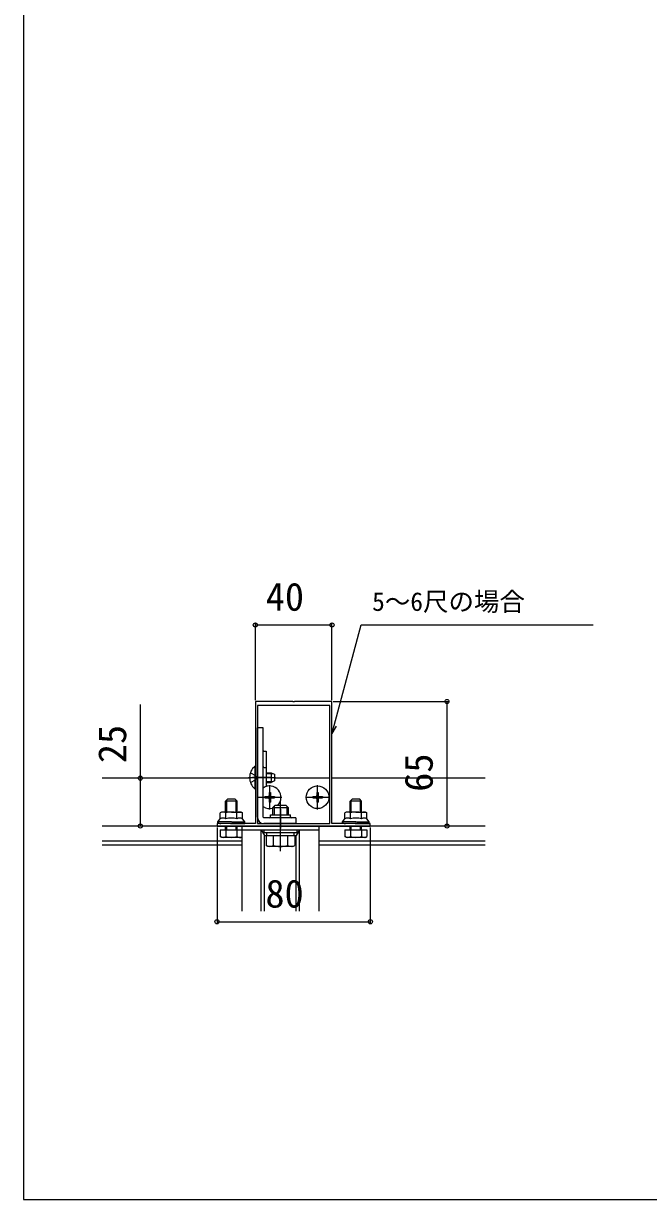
# Model space of a CAD drawing. Units: millimetres, scale not verified. Extents: x -875 to 875, y -1304 to 1296.
# Drawn here: x -875 to -549, y -1304 to -690 of the extents above; entities that cross this region are included whole.
import ezdxf
from ezdxf.enums import TextEntityAlignment as Align

# ---------------------------------------------------------------- set-up
doc = ezdxf.new("R2010")
doc.units = ezdxf.units.MM
doc.header["$LTSCALE"] = 8
for name, color, linetype in [('0-2_YKK_11', 7, 'Continuous'), ('0-4_YKK_12', 2, 'Continuous'), ('0-5_YKK_13', 4, 'Continuous'), ('0-6_YKK_D', 6, 'Continuous'), ('0-7_YKK_ZWAK', 7, 'Continuous')]:
    doc.layers.add(name, color=color, linetype=linetype)
doc.styles.add('ＭＳ ゴシック', font='')
doc.styles.get('ＭＳ ゴシック').set_extended_font_data('MS Gothic')

msp = doc.modelspace()

# ---------------------------------------------------------------- linework, layer by layer
at = {"layer": '0-2_YKK_11'}
for points in [[(-774, -1108.9), (-694, -1108.9), (-694, -1107.6), (-701.042, -1107.6), (-701.225, -1107.72), (-701.775, -1107.72), (-701.958, -1107.6), (-714, -1107.6), (-714, -1043.9), (-733.542, -1043.9), (-733.725, -1044.02), (-734.275, -1044.02), (-734.458, -1043.9), (-754, -1043.9), (-754, -1107.6), (-766.042, -1107.6), (-766.225, -1107.72), (-766.775, -1107.72), (-766.958, -1107.6), (-774, -1107.6)], [(-715.1, -1107.6), (-715.1, -1045.9), (-752.9, -1045.9), (-752.9, -1107.6)]]:
    msp.add_lwpolyline(points, close=True, dxfattribs=at)
at = {"layer": '0-4_YKK_12'}
for p, q in [((-756.994, -1083.9), (-834, -1083.9)), ((-715.1, -1083.9), (-744, -1083.9)), ((-634, -1083.9), (-714, -1083.9)), ((-634, -1108.9), (-834, -1108.9)), ((-760.9, -1116.9), (-834, -1116.9)), ((-634, -1116.9), (-720.9, -1116.9)), ((-760.9, -1118.9), (-834, -1118.9)), ((-634, -1118.9), (-720.9, -1118.9))]:
    msp.add_line(p, q, dxfattribs=at)
at = {"layer": '0-5_YKK_13'}
for p, q in [((-752.9, -1104.3), (-752.9, -1057.6)), ((-749.9, -1057.6), (-752.9, -1057.6)), ((-749.9, -1104.3), (-749.9, -1057.6)), ((-754.248, -1077.7), (-754, -1077.7)), ((-754.248, -1077.7), (-754.248, -1089.5)), ((-754, -1089.5), (-754, -1077.7)), ((-749.4, -1078.4), (-748.4, -1078.4)), ((-748.4, -1078.4), (-748.4, -1088.314)), ((-757.5, -1083.6), (-743.5, -1083.6)), ((-756.583, -1081.1), (-753.865, -1082.455)), ((-756.583, -1086.1), (-753.865, -1084.745)), ((-745.579, -1083.6), (-755.493, -1083.6)), ((-753.256, -1083.6), (-753.865, -1082.455)), ((-753.256, -1083.6), (-753.865, -1084.745)), ((-748.4, -1081.1), (-745.7, -1081.1)), ((-748.4, -1081.533), (-744.78, -1081.533)), ((-748.4, -1085.667), (-744.78, -1085.667)), ((-748.4, -1086.1), (-745.7, -1086.1)), ((-745.7, -1081.1), (-744, -1081.9)), ((-745.7, -1081.1), (-745.7, -1086.1)), ((-744, -1085.3), (-745.7, -1086.1)), ((-744, -1081.9), (-744, -1085.3)), ((-754.248, -1089.5), (-754, -1089.5)), ((-746.85, -1091.4), (-746.15, -1091.4)), ((-746.85, -1091.4), (-746.85, -1093.05)), ((-746.5, -1100.2), (-746.5, -1087.6)), ((-746.15, -1091.4), (-746.15, -1093.05)), ((-721.85, -1091.4), (-721.15, -1091.4)), ((-721.85, -1091.4), (-721.85, -1093.05)), ((-721.5, -1100.2), (-721.5, -1087.6)), ((-721.15, -1091.4), (-721.15, -1093.05)), ((-763.5, -1095.9), (-769.5, -1095.9)), ((-768.96, -1101.6), (-768.96, -1095.36)), ((-764.04, -1101.6), (-764.04, -1095.36)), ((-752.8, -1093.9), (-740.2, -1093.9)), ((-749, -1093.55), (-749, -1094.25)), ((-749, -1093.55), (-747.35, -1093.55)), ((-749, -1094.25), (-747.35, -1094.25)), ((-746.85, -1094.75), (-746.85, -1096.4)), ((-746.85, -1096.4), (-746.15, -1096.4)), ((-746.15, -1094.75), (-746.15, -1096.4)), ((-745.65, -1093.55), (-744, -1093.55)), ((-745.65, -1094.25), (-744, -1094.25)), ((-743.7, -1098.1), (-744.9, -1099.3)), ((-744.252, -1098.652), (-744.252, -1103.1)), ((-744, -1093.55), (-744, -1094.25)), ((-743.7, -1098.1), (-738.1, -1098.1)), ((-740.9, -1122.1), (-740.9, -1095.6)), ((-738.1, -1098.1), (-736.9, -1099.3)), ((-737.548, -1098.652), (-737.548, -1103.1)), ((-727.8, -1093.9), (-715.2, -1093.9)), ((-724, -1093.55), (-724, -1094.25)), ((-724, -1093.55), (-722.35, -1093.55)), ((-724, -1094.25), (-722.35, -1094.25)), ((-721.85, -1094.75), (-721.85, -1096.4)), ((-721.85, -1096.4), (-721.15, -1096.4)), ((-721.15, -1094.75), (-721.15, -1096.4)), ((-720.65, -1093.55), (-719, -1093.55)), ((-720.65, -1094.25), (-719, -1094.25)), ((-719, -1093.55), (-719, -1094.25)), ((-698.5, -1095.9), (-704.5, -1095.9)), ((-703.96, -1101.6), (-703.96, -1095.36)), ((-699.04, -1101.6), (-699.04, -1095.36)), ((-771.5, -1101.6), (-772.274, -1102.047)), ((-772.274, -1105.2), (-772.274, -1102.047)), ((-766.5, -1101.6), (-771.5, -1101.6)), ((-769.387, -1105.2), (-769.387, -1102.047)), ((-766.5, -1101.6), (-761.5, -1101.6)), ((-763.613, -1105.2), (-763.613, -1102.047)), ((-761.5, -1101.6), (-760.726, -1102.047)), ((-760.726, -1105.2), (-760.726, -1102.047)), ((-732.9, -1104.6), (-749.6, -1104.6)), ((-746.1, -1103.1), (-735.7, -1103.1)), ((-746.1, -1104.1), (-746.1, -1103.1)), ((-744.9, -1103.1), (-744.9, -1099.3)), ((-744.9, -1099.3), (-736.9, -1099.3)), ((-740.9, -1100.058), (-740.9, -1110.268)), ((-736.9, -1099.3), (-736.9, -1103.1)), ((-735.7, -1104.1), (-735.7, -1103.1)), ((-706.5, -1101.6), (-707.274, -1102.047)), ((-707.274, -1105.2), (-707.274, -1102.047)), ((-701.5, -1101.6), (-706.5, -1101.6)), ((-704.387, -1105.2), (-704.387, -1102.047)), ((-701.5, -1101.6), (-696.5, -1101.6)), ((-698.613, -1105.2), (-698.613, -1102.047)), ((-696.5, -1101.6), (-695.726, -1102.047)), ((-695.726, -1105.2), (-695.726, -1102.047)), ((-773.5, -1107.6), (-773.5, -1106.8)), ((-766.5, -1107.6), (-773.5, -1107.6)), ((-772.274, -1110.9), (-760.726, -1110.9)), ((-772.274, -1110.9), (-772.274, -1114.453)), ((-769.5, -1110.9), (-769.5, -1108.9)), ((-769.387, -1110.9), (-769.387, -1114.453)), ((-768.96, -1110.9), (-768.96, -1108.9)), ((-766.5, -1107.6), (-759.5, -1107.6)), ((-764.04, -1110.9), (-764.04, -1108.9)), ((-763.613, -1110.9), (-763.613, -1114.453)), ((-763.5, -1110.9), (-763.5, -1108.9)), ((-760.9, -1110.9), (-720.9, -1110.9)), ((-759.5, -1107.6), (-759.5, -1106.8)), ((-750.9, -1110.9), (-749.168, -1113.9)), ((-750.9, -1153.346), (-750.9, -1110.9)), ((-730.9, -1110.9), (-732.632, -1113.9)), ((-730.9, -1153.346), (-730.9, -1110.9)), ((-720.9, -1108.9), (-720.9, -1153.346)), ((-708.5, -1107.6), (-708.5, -1106.8)), ((-701.5, -1107.6), (-708.5, -1107.6)), ((-707.274, -1110.9), (-707.274, -1114.453)), ((-704.5, -1110.9), (-704.5, -1108.9)), ((-704.387, -1110.9), (-704.387, -1114.453)), ((-703.96, -1110.9), (-703.96, -1108.9)), ((-701.5, -1107.6), (-694.5, -1107.6)), ((-699.04, -1110.9), (-699.04, -1108.9)), ((-698.613, -1110.9), (-698.613, -1114.453)), ((-698.5, -1110.9), (-698.5, -1108.9)), ((-694.5, -1107.6), (-694.5, -1106.8)), ((-771.5, -1114.9), (-772.274, -1114.453)), ((-761.5, -1114.9), (-771.5, -1114.9)), ((-761.5, -1114.9), (-760.9, -1114.554)), ((-749.168, -1153.346), (-749.168, -1113.9)), ((-749.168, -1113.9), (-747.95, -1113.9)), ((-748.406, -1114.1), (-748.406, -1119.019)), ((-733.394, -1114.1), (-748.406, -1114.1)), ((-747.95, -1114.1), (-747.95, -1112.5)), ((-736.9, -1114.1), (-744.9, -1114.1)), ((-744.653, -1114.1), (-744.653, -1119.019)), ((-737.147, -1114.1), (-737.147, -1119.019)), ((-733.85, -1112.5), (-733.85, -1114.1)), ((-733.85, -1113.9), (-732.632, -1113.9)), ((-733.394, -1114.1), (-733.394, -1119.019)), ((-732.632, -1153.346), (-732.632, -1113.9)), ((-706.5, -1114.9), (-707.274, -1114.453)), ((-696.5, -1114.9), (-706.5, -1114.9)), ((-696.5, -1114.9), (-695.726, -1114.453)), ((-747.4, -1119.6), (-748.406, -1119.019)), ((-734.4, -1119.6), (-747.4, -1119.6)), ((-734.4, -1119.6), (-733.394, -1119.019))]:
    msp.add_line(p, q, dxfattribs=at)
for points in [[(-749.4, -1069.9), (-748.4, -1069.9), (-748.4, -1078.4)], [(-769.5, -1101.6), (-769.5, -1095.9), (-768.5, -1094.9)], [(-763.5, -1101.6), (-763.5, -1095.9), (-764.5, -1094.9), (-768.5, -1094.9)], [(-704.5, -1101.6), (-704.5, -1095.9), (-703.5, -1094.9)], [(-698.5, -1101.6), (-698.5, -1095.9), (-699.5, -1094.9), (-703.5, -1094.9)], [(-766.5, -1106.8), (-773.5, -1106.8), (-772.274, -1105.2)], [(-766.5, -1106.8), (-759.5, -1106.8), (-760.726, -1105.2)], [(-732.9, -1104.6), (-732.9, -1107.6), (-749.6, -1107.6)], [(-701.5, -1106.8), (-708.5, -1106.8), (-707.274, -1105.2)], [(-701.5, -1106.8), (-694.5, -1106.8), (-695.726, -1105.2)], [(-760.9, -1153.346), (-760.9, -1108.9), (-720.9, -1108.9)], [(-707.274, -1110.9), (-695.726, -1110.9), (-695.726, -1114.453)]]:
    msp.add_lwpolyline(points, dxfattribs=at)
msp.add_lwpolyline([(-749.4, -1110.9), (-732.4, -1110.9), (-732.4, -1112.5), (-749.4, -1112.5)], close=True, dxfattribs=at)
msp.add_circle((-721.5, -1093.9), 5.9, dxfattribs=at)
for centre, radius, start, end in [((-749.4, -1069.4), 0.5, 180, 270), ((-749.3, -1083.6), 7.7, 129.98312, 230.01688), ((-749.4, -1077.9), 0.5, 180, 270), ((-746.5, -1093.9), 5.9, 314.61128, 125.1887), ((-749.4, -1089.3), 0.5, 98.85027, 145.60879), ((-746.5, -1093.9), 5.9, 234.8113, 285.73488), ((-747.35, -1093.05), 0.5, 270, 0), ((-747.35, -1094.75), 0.5, 0, 90), ((-745.65, -1093.05), 0.5, 180, 270), ((-745.65, -1094.75), 0.5, 90, 180), ((-722.35, -1093.05), 0.5, 270, 0), ((-722.35, -1094.75), 0.5, 0, 90), ((-720.65, -1093.05), 0.5, 180, 270), ((-720.65, -1094.75), 0.5, 90, 180), ((-770.83, -1104.156), 2.556, 55.61575, 124.38425), ((-770.83, -1107.309), 2.556, 55.61575, 124.38425), ((-766.5, -1111.153), 9.553, 90, 107.58795), ((-766.5, -1114.307), 9.553, 90, 107.58795), ((-766.5, -1111.153), 9.553, 72.41205, 90), ((-766.5, -1114.307), 9.553, 72.41205, 90), ((-762.17, -1104.156), 2.556, 55.61575, 124.38425), ((-762.17, -1107.309), 2.556, 55.61575, 124.38425), ((-749.6, -1104.3), 3.3, 180, 270), ((-749.6, -1104.3), 0.3, 180, 270), ((-746.6, -1104.1), 0.5, 270, 0), ((-735.2, -1104.1), 0.5, 180, 270), ((-705.83, -1104.156), 2.556, 55.61575, 124.38425), ((-705.83, -1107.309), 2.556, 55.61575, 124.38425), ((-701.5, -1111.153), 9.553, 90, 107.58795), ((-701.5, -1114.307), 9.553, 90, 107.58795), ((-701.5, -1111.153), 9.553, 72.41205, 90), ((-701.5, -1114.307), 9.553, 72.41205, 90), ((-697.17, -1104.156), 2.556, 55.61575, 124.38425), ((-697.17, -1107.309), 2.556, 55.61575, 124.38425), ((-770.83, -1112.344), 2.556, 235.61575, 304.38425), ((-766.5, -1105.347), 9.553, 252.41205, 287.58795), ((-762.17, -1112.344), 2.556, 235.61575, 299.79213), ((-705.83, -1112.344), 2.556, 235.61575, 304.38425), ((-701.5, -1105.347), 9.553, 252.41205, 287.58795), ((-697.17, -1112.344), 2.556, 235.61575, 304.38425), ((-746.529, -1116.277), 3.323, 235.61575, 304.38425), ((-740.9, -1107.181), 12.419, 252.41205, 287.58795), ((-735.271, -1116.277), 3.323, 235.61575, 304.38425)]:
    msp.add_arc(centre, radius, start, end, dxfattribs=at)
for centre, start_param, end_param in [((-772, -1106.8), 3.1415927, 4.712389), ((-761, -1106.8), 4.712389, 6.2831853), ((-707, -1106.8), 3.1415927, 4.712389), ((-696, -1106.8), 4.712389, 6.2831853)]:
    msp.add_ellipse(centre, major_axis=(1.5, 0), ratio=0.533333, start_param=start_param, end_param=end_param, dxfattribs=at)
at = {"layer": '0-6_YKK_D'}
for p, q in [((-754, -1043.2), (-754, -1002.9)), ((-754, -1003.9), (-714, -1003.9)), ((-714, -1043.2), (-714, -1002.9)), ((-713.3, -1043.9), (-653, -1043.9)), ((-654, -1043.9), (-654, -1108.9)), ((-774, -1109.6), (-774, -1159.9)), ((-694, -1109.6), (-694, -1159.9)), ((-774, -1158.9), (-694, -1158.9))]:
    msp.add_line(p, q, dxfattribs=at)
for points in [[(-714, -1060.597), (-712.887, -1056.443), (-698.808, -1003.9), (-577.718, -1003.9)], [(-814, -1108.9), (-814, -1083.9), (-814, -1045.463)], [(-711.774, -1056.742), (-714, -1060.597), (-714, -1056.145)]]:
    msp.add_lwpolyline(points, dxfattribs=at)
for centre in [(-754, -1003.9), (-714, -1003.9), (-654, -1043.9), (-814, -1083.9), (-814, -1108.9), (-654, -1108.9), (-774, -1158.9), (-694, -1158.9)]:
    msp.add_circle(centre, 1.075, dxfattribs=at)
at = {"layer": '0-7_YKK_ZWAK'}
msp.add_line((-875, 1246.1), (-875, -1303.9), dxfattribs=at)
msp.add_lwpolyline([(-875, -1303.9), (875, -1303.9), (875, 1246.1)], dxfattribs=at)

# ---------------------------------------------------------------- texts
at = {"layer": '0-6_YKK_D', "style": 'ＭＳ ゴシック'}
for s, height, p in [('40', 14.66, (-748.545, -1000.9)), ('5～6尺の場合', 9.751, (-693.041, -999.511)), ('80', 14.66, (-748.716, -1155.9))]:
    msp.add_text(s, height=height, dxfattribs=at).set_placement(p, align=Align.BOTTOM_LEFT)
for s, p in [('25', (-817, -1076.077)), ('65', (-657, -1091.002))]:
    msp.add_text(s, height=14.66, rotation=90, dxfattribs=at).set_placement(p, align=Align.BOTTOM_LEFT)

doc.saveas('drawing.dxf')
